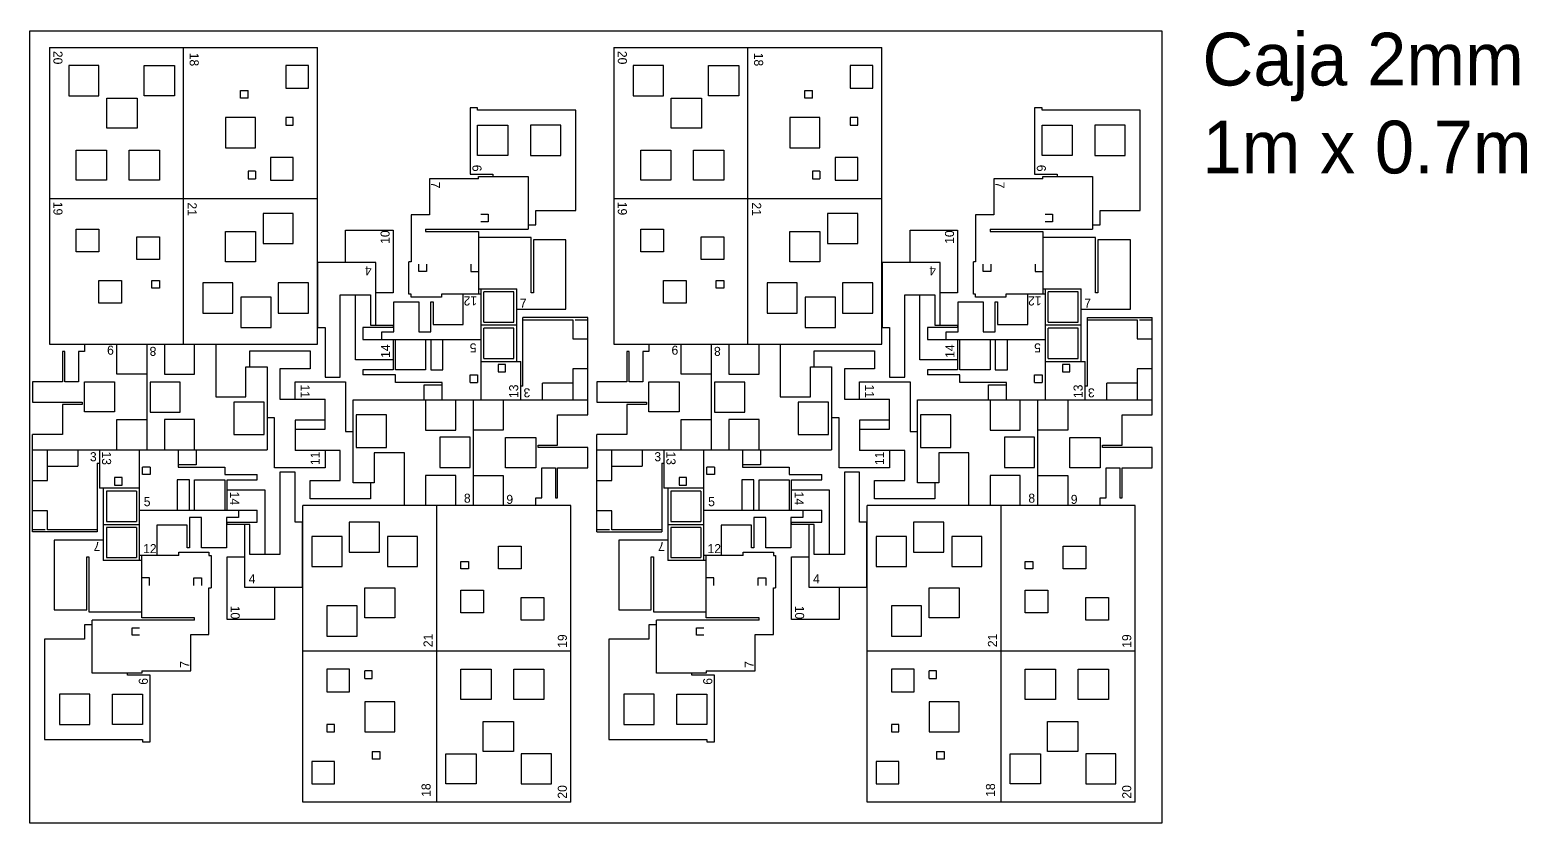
# Model space of a CAD drawing. Extents: x 68 to 168, y -112 to 57.
# Drawn here: x 68.4 to 167.6, y 4.8 to 57.3 of the extents above; entities that cross this region are included whole.
import ezdxf

# ---------------------------------------------------------------- set-up
doc = ezdxf.new("R2010")
doc.units = 0
doc.header["$MEASUREMENT"] = 0
doc.layers.get('0').update_dxf_attribs({"linetype": 'CONTINUOUS'})

msp = doc.modelspace()

# ---------------------------------------------------------------- linework, layer by layer
at = {"color": 1}
for p, q in [((69.667, 56.153), (69.667, 36.503)), ((69.667, 56.153), (87.415, 56.153)), ((78.541, 36.503), (78.541, 56.153)), ((87.415, 36.503), (87.415, 56.153)), ((107.06, 56.153), (107.06, 36.503)), ((107.06, 56.153), (124.808, 56.153)), ((115.934, 36.503), (115.934, 56.153)), ((124.808, 36.503), (124.808, 56.153)), ((72.941, 54.953), (70.941, 54.953)), ((70.941, 54.953), (70.941, 52.953)), ((72.941, 52.953), (72.941, 54.953)), ((75.941, 52.953), (75.941, 54.953)), ((75.941, 54.953), (77.941, 54.953)), ((77.941, 54.953), (77.941, 52.953)), ((86.815, 54.953), (85.315, 54.953)), ((85.315, 54.953), (85.315, 53.453)), ((86.815, 53.453), (86.815, 54.953)), ((110.334, 54.953), (108.334, 54.953)), ((108.334, 54.953), (108.334, 52.953)), ((110.334, 52.953), (110.334, 54.953)), ((113.334, 52.953), (113.334, 54.953)), ((113.334, 54.953), (115.334, 54.953)), ((115.334, 54.953), (115.334, 52.953)), ((124.208, 54.953), (122.708, 54.953)), ((122.708, 54.953), (122.708, 53.453)), ((124.208, 53.453), (124.208, 54.953)), ((70.941, 52.953), (72.941, 52.953)), ((73.466, 50.803), (73.466, 52.803)), ((73.466, 52.803), (75.466, 52.803)), ((75.466, 52.803), (75.466, 50.803)), ((77.941, 52.953), (75.941, 52.953)), ((82.315, 52.803), (82.315, 53.303)), ((82.315, 53.303), (82.815, 53.303)), ((82.815, 52.803), (82.315, 52.803)), ((82.815, 52.803), (82.815, 53.303)), ((85.315, 53.453), (86.815, 53.453)), ((108.334, 52.953), (110.334, 52.953)), ((110.859, 50.803), (110.859, 52.803)), ((110.859, 52.803), (112.859, 52.803)), ((112.859, 52.803), (112.859, 50.803)), ((115.334, 52.953), (113.334, 52.953)), ((119.708, 52.803), (119.708, 53.303)), ((119.708, 53.303), (120.208, 53.303)), ((120.208, 52.803), (119.708, 52.803)), ((120.208, 52.803), (120.208, 53.303)), ((122.708, 53.453), (124.208, 53.453)), ((75.466, 50.803), (73.466, 50.803)), ((81.315, 51.503), (81.315, 49.503)), ((83.315, 51.503), (81.315, 51.503)), ((83.315, 49.503), (83.315, 51.503)), ((85.315, 51.503), (85.315, 51.003)), ((85.815, 51.503), (85.315, 51.503)), ((85.315, 51.003), (85.815, 51.003)), ((85.815, 51.003), (85.815, 51.503)), ((112.859, 50.803), (110.859, 50.803)), ((118.708, 51.503), (118.708, 49.503)), ((120.708, 51.503), (118.708, 51.503)), ((120.708, 49.503), (120.708, 51.503)), ((122.708, 51.503), (122.708, 51.003)), ((123.208, 51.503), (122.708, 51.503)), ((122.708, 51.003), (123.208, 51.003)), ((123.208, 51.003), (123.208, 51.503)), ((71.441, 47.353), (71.441, 49.353)), ((71.441, 49.353), (73.441, 49.353)), ((73.441, 49.353), (73.441, 47.353)), ((74.941, 47.353), (74.941, 49.353)), ((74.941, 49.353), (76.941, 49.353)), ((76.941, 49.353), (76.941, 47.353)), ((81.315, 49.503), (83.315, 49.503)), ((85.815, 48.853), (84.315, 48.853)), ((84.315, 48.853), (84.315, 47.353)), ((85.815, 47.353), (85.815, 48.853)), ((108.834, 47.353), (108.834, 49.353)), ((108.834, 49.353), (110.834, 49.353)), ((110.834, 49.353), (110.834, 47.353)), ((112.334, 47.353), (112.334, 49.353)), ((112.334, 49.353), (114.334, 49.353)), ((114.334, 49.353), (114.334, 47.353)), ((118.708, 49.503), (120.708, 49.503)), ((123.208, 48.853), (121.708, 48.853)), ((121.708, 48.853), (121.708, 47.353)), ((123.208, 47.353), (123.208, 48.853)), ((83.315, 47.953), (82.815, 47.953)), ((82.815, 47.953), (82.815, 47.453)), ((83.315, 47.953), (83.315, 47.453)), ((120.708, 47.953), (120.208, 47.953)), ((120.208, 47.953), (120.208, 47.453)), ((120.708, 47.953), (120.708, 47.453)), ((73.441, 47.353), (71.441, 47.353)), ((76.941, 47.353), (74.941, 47.353)), ((82.815, 47.453), (83.315, 47.453)), ((84.315, 47.353), (85.815, 47.353)), ((98.08, 47.453), (94.83, 47.453)), ((94.83, 47.453), (94.83, 45.053)), ((98.08, 47.453), (98.08, 47.603)), ((98.08, 47.603), (101.38, 47.603)), ((101.38, 47.603), (101.38, 44.103)), ((110.834, 47.353), (108.834, 47.353)), ((114.334, 47.353), (112.334, 47.353)), ((120.208, 47.453), (120.708, 47.453)), ((121.708, 47.353), (123.208, 47.353)), ((135.473, 47.453), (132.223, 47.453)), ((132.223, 47.453), (132.223, 45.053)), ((135.473, 47.453), (135.473, 47.603)), ((135.473, 47.603), (138.773, 47.603)), ((138.773, 47.603), (138.773, 44.103)), ((69.667, 46.153), (87.415, 46.153)), ((107.06, 46.153), (124.808, 46.153)), ((83.815, 45.153), (83.815, 43.153)), ((85.815, 45.153), (83.815, 45.153)), ((85.815, 43.153), (85.815, 45.153)), ((93.63, 45.053), (93.63, 41.953)), ((94.83, 45.053), (93.63, 45.053)), ((121.208, 45.153), (121.208, 43.153)), ((123.208, 45.153), (121.208, 45.153)), ((123.208, 43.153), (123.208, 45.153)), ((131.023, 45.053), (131.023, 41.953)), ((132.223, 45.053), (131.023, 45.053)), ((71.441, 42.603), (71.441, 44.103)), ((71.441, 44.103), (72.941, 44.103)), ((72.941, 44.103), (72.941, 42.603)), ((81.315, 41.953), (81.315, 43.953)), ((81.315, 43.953), (83.315, 43.953)), ((83.315, 43.953), (83.315, 41.953)), ((94.58, 44.103), (94.58, 43.953)), ((94.58, 44.103), (101.38, 44.103)), ((94.58, 43.953), (98.08, 43.953)), ((98.08, 43.953), (98.08, 41.803)), ((108.834, 42.603), (108.834, 44.103)), ((108.834, 44.103), (110.334, 44.103)), ((110.334, 44.103), (110.334, 42.603)), ((118.708, 41.953), (118.708, 43.953)), ((118.708, 43.953), (120.708, 43.953)), ((120.708, 43.953), (120.708, 41.953)), ((131.973, 44.103), (131.973, 43.953)), ((131.973, 44.103), (138.773, 44.103)), ((131.973, 43.953), (135.473, 43.953)), ((135.473, 43.953), (135.473, 41.803)), ((75.441, 42.103), (75.441, 43.603)), ((75.441, 43.603), (76.941, 43.603)), ((76.941, 43.603), (76.941, 42.103)), ((83.815, 43.153), (85.815, 43.153)), ((98.08, 43.553), (98.08, 39.803)), ((112.834, 42.103), (112.834, 43.603)), ((112.834, 43.603), (114.334, 43.603)), ((114.334, 43.603), (114.334, 42.103)), ((121.208, 43.153), (123.208, 43.153)), ((135.473, 43.553), (135.473, 39.803)), ((72.941, 42.603), (71.441, 42.603)), ((76.941, 42.103), (75.441, 42.103)), ((83.315, 41.953), (81.315, 41.953)), ((93.63, 41.953), (93.48, 41.953)), ((93.48, 39.803), (93.48, 41.953)), ((98.08, 41.803), (98.08, 41.303)), ((110.334, 42.603), (108.834, 42.603)), ((114.334, 42.103), (112.834, 42.103)), ((120.708, 41.953), (118.708, 41.953)), ((131.023, 41.953), (130.873, 41.953)), ((130.873, 39.803), (130.873, 41.953)), ((135.473, 41.803), (135.473, 41.303)), ((72.941, 39.203), (72.941, 40.703)), ((72.941, 40.703), (74.441, 40.703)), ((74.441, 40.703), (74.441, 39.203)), ((76.441, 40.703), (76.941, 40.703)), ((76.441, 40.203), (76.441, 40.703)), ((76.941, 40.703), (76.941, 40.203)), ((110.334, 39.203), (110.334, 40.703)), ((110.334, 40.703), (111.834, 40.703)), ((111.834, 40.703), (111.834, 39.203)), ((113.834, 40.703), (114.334, 40.703)), ((113.834, 40.203), (113.834, 40.703)), ((114.334, 40.703), (114.334, 40.203)), ((76.941, 40.203), (76.441, 40.203)), ((79.815, 40.553), (79.815, 38.553)), ((81.815, 40.553), (79.815, 40.553)), ((81.815, 38.553), (81.815, 40.553)), ((84.815, 40.553), (84.815, 38.553)), ((86.815, 40.553), (84.815, 40.553)), ((86.815, 38.553), (86.815, 40.553)), ((93.63, 39.803), (93.48, 39.803)), ((93.63, 39.603), (93.63, 39.803)), ((95.63, 39.803), (95.63, 39.603)), ((98.23, 39.803), (95.63, 39.803)), ((98.23, 40.153), (98.23, 32.803)), ((100.43, 39.953), (98.43, 39.953)), ((98.43, 37.953), (98.43, 39.953)), ((100.43, 37.953), (100.43, 39.953)), ((100.63, 35.353), (100.63, 40.153)), ((114.334, 40.203), (113.834, 40.203)), ((117.208, 40.553), (117.208, 38.553)), ((119.208, 40.553), (117.208, 40.553)), ((119.208, 38.553), (119.208, 40.553)), ((122.208, 40.553), (122.208, 38.553)), ((124.208, 40.553), (122.208, 40.553)), ((124.208, 38.553), (124.208, 40.553)), ((131.023, 39.803), (130.873, 39.803)), ((131.023, 39.603), (131.023, 39.803)), ((133.023, 39.803), (133.023, 39.603)), ((135.623, 39.803), (133.023, 39.803)), ((135.623, 40.153), (135.623, 32.803)), ((137.823, 39.953), (135.823, 39.953)), ((135.823, 37.953), (135.823, 39.953)), ((137.823, 37.953), (137.823, 39.953)), ((138.023, 35.353), (138.023, 40.153)), ((74.441, 39.203), (72.941, 39.203)), ((82.34, 39.603), (82.34, 37.603)), ((84.34, 39.603), (82.34, 39.603)), ((84.34, 37.603), (84.34, 39.603)), ((95.63, 39.603), (93.63, 39.603)), ((111.834, 39.203), (110.334, 39.203)), ((119.733, 39.603), (119.733, 37.603)), ((121.733, 39.603), (119.733, 39.603)), ((121.733, 37.603), (121.733, 39.603)), ((133.023, 39.603), (131.023, 39.603)), ((79.815, 38.553), (81.815, 38.553)), ((84.815, 38.553), (86.815, 38.553)), ((100.63, 37.753), (98.23, 37.753)), ((98.43, 37.953), (100.43, 37.953)), ((101.03, 33.703), (101.03, 38.253)), ((105.33, 38.253), (101.03, 38.253)), ((117.208, 38.553), (119.208, 38.553)), ((122.208, 38.553), (124.208, 38.553)), ((138.023, 37.753), (135.623, 37.753)), ((135.823, 37.953), (137.823, 37.953)), ((138.423, 33.703), (138.423, 38.253)), ((138.423, 38.253), (142.723, 38.253)), ((82.34, 37.603), (84.34, 37.603)), ((92.43, 36.803), (92.43, 34.803)), ((92.58, 34.803), (92.58, 36.803)), ((94.58, 36.803), (94.58, 34.803)), ((94.93, 36.803), (94.93, 34.803)), ((95.73, 34.803), (95.73, 36.803)), ((100.43, 37.553), (98.43, 37.553)), ((98.43, 35.553), (98.43, 37.553)), ((100.43, 35.553), (100.43, 37.553)), ((119.733, 37.603), (121.733, 37.603)), ((129.823, 36.803), (129.823, 34.803)), ((129.973, 34.803), (129.973, 36.803)), ((131.973, 36.803), (131.973, 34.803)), ((132.323, 36.803), (132.323, 34.803)), ((133.123, 34.803), (133.123, 36.803)), ((137.823, 37.553), (135.823, 37.553)), ((135.823, 35.553), (135.823, 37.553)), ((137.823, 35.553), (137.823, 37.553)), ((69.667, 36.503), (87.415, 36.503)), ((107.06, 36.503), (124.808, 36.503)), ((92.43, 34.803), (90.43, 34.803)), ((90.43, 34.803), (90.43, 34.453)), ((94.58, 34.803), (92.58, 34.803)), ((94.93, 34.803), (95.73, 34.803)), ((98.23, 35.353), (100.88, 35.353)), ((98.43, 35.553), (100.43, 35.553)), ((99.88, 35.153), (99.38, 35.153)), ((99.38, 35.153), (99.38, 34.653)), ((99.88, 34.653), (99.88, 35.153)), ((100.88, 32.803), (100.88, 35.353)), ((129.823, 34.803), (127.823, 34.803)), ((127.823, 34.803), (127.823, 34.453)), ((131.973, 34.803), (129.973, 34.803)), ((132.323, 34.803), (133.123, 34.803)), ((135.623, 35.353), (138.273, 35.353)), ((135.823, 35.553), (137.823, 35.553)), ((137.273, 35.153), (136.773, 35.153)), ((136.773, 35.153), (136.773, 34.653)), ((137.273, 34.653), (137.273, 35.153)), ((138.273, 32.803), (138.273, 35.353)), ((92.58, 34.453), (90.43, 34.453)), ((92.58, 33.953), (92.58, 34.453)), ((95.68, 33.953), (92.58, 33.953)), ((94.48, 32.803), (94.48, 33.803)), ((94.48, 33.803), (95.68, 33.803)), ((97.53, 33.953), (97.53, 34.453)), ((97.53, 34.453), (98.03, 34.453)), ((97.53, 33.953), (98.03, 33.953)), ((98.03, 34.453), (98.03, 33.953)), ((99.38, 34.653), (99.88, 34.653)), ((129.973, 34.453), (127.823, 34.453)), ((129.973, 33.953), (129.973, 34.453)), ((133.073, 33.953), (129.973, 33.953)), ((131.873, 32.803), (131.873, 33.803)), ((131.873, 33.803), (133.073, 33.803)), ((134.923, 33.953), (134.923, 34.453)), ((134.923, 34.453), (135.423, 34.453)), ((134.923, 33.953), (135.423, 33.953)), ((135.423, 34.453), (135.423, 33.953)), ((136.773, 34.653), (137.273, 34.653)), ((101.03, 33.703), (100.88, 33.703)), ((138.423, 33.703), (138.273, 33.703)), ((68.53, 24.053), (68.53, 30.503)), ((105.923, 24.053), (105.923, 30.503)), ((72.98, 29.503), (72.98, 26.953)), ((75.63, 22.153), (75.63, 29.503)), ((79.38, 29.503), (79.38, 28.503)), ((110.373, 29.503), (110.373, 26.953)), ((113.023, 22.153), (113.023, 29.503)), ((116.773, 29.503), (116.773, 28.503)), ((72.83, 28.603), (72.83, 24.053)), ((72.83, 28.603), (72.98, 28.603)), ((75.83, 27.853), (75.83, 28.353)), ((76.33, 28.353), (75.83, 28.353)), ((76.33, 27.853), (75.83, 27.853)), ((76.33, 28.353), (76.33, 27.853)), ((79.38, 28.503), (78.18, 28.503)), ((78.18, 28.353), (81.28, 28.353)), ((81.28, 28.353), (81.28, 27.853)), ((81.28, 27.853), (83.43, 27.853)), ((83.43, 27.503), (83.43, 27.853)), ((110.223, 28.603), (110.223, 24.053)), ((110.223, 28.603), (110.373, 28.603)), ((113.223, 27.853), (113.223, 28.353)), ((113.723, 28.353), (113.223, 28.353)), ((113.723, 27.853), (113.223, 27.853)), ((113.723, 28.353), (113.723, 27.853)), ((116.773, 28.503), (115.573, 28.503)), ((115.573, 28.353), (118.673, 28.353)), ((118.673, 28.353), (118.673, 27.853)), ((118.673, 27.853), (120.823, 27.853)), ((120.823, 27.503), (120.823, 27.853)), ((75.63, 26.953), (72.98, 26.953)), ((73.23, 26.953), (73.23, 22.153)), ((73.98, 27.653), (73.98, 27.153)), ((74.48, 27.653), (73.98, 27.653)), ((73.98, 27.153), (74.48, 27.153)), ((74.48, 27.153), (74.48, 27.653)), ((78.93, 27.503), (78.13, 27.503)), ((78.13, 27.503), (78.13, 25.503)), ((78.93, 25.503), (78.93, 27.503)), ((79.28, 25.503), (79.28, 27.503)), ((79.28, 27.503), (81.28, 27.503)), ((81.28, 27.503), (81.28, 25.503)), ((81.43, 27.503), (83.43, 27.503)), ((81.43, 25.503), (81.43, 27.503)), ((113.023, 26.953), (110.373, 26.953)), ((110.623, 26.953), (110.623, 22.153)), ((111.373, 27.653), (111.373, 27.153)), ((111.873, 27.653), (111.373, 27.653)), ((111.373, 27.153), (111.873, 27.153)), ((111.873, 27.153), (111.873, 27.653)), ((116.323, 27.503), (115.523, 27.503)), ((115.523, 27.503), (115.523, 25.503)), ((116.323, 25.503), (116.323, 27.503)), ((116.673, 25.503), (116.673, 27.503)), ((116.673, 27.503), (118.673, 27.503)), ((118.673, 27.503), (118.673, 25.503)), ((118.823, 27.503), (120.823, 27.503)), ((118.823, 25.503), (118.823, 27.503)), ((75.43, 26.753), (73.43, 26.753)), ((73.43, 26.753), (73.43, 24.753)), ((75.43, 26.753), (75.43, 24.753)), ((86.446, 6.153), (86.446, 25.803)), ((104.194, 25.803), (86.446, 25.803)), ((95.32, 6.153), (95.32, 25.803)), ((104.194, 6.153), (104.194, 25.803)), ((112.823, 26.753), (110.823, 26.753)), ((110.823, 26.753), (110.823, 24.753)), ((112.823, 26.753), (112.823, 24.753)), ((123.838, 6.153), (123.838, 25.803)), ((141.587, 25.803), (123.838, 25.803)), ((132.713, 6.153), (132.713, 25.803)), ((141.587, 6.153), (141.587, 25.803)), ((72.83, 24.053), (68.53, 24.053)), ((73.23, 24.553), (75.63, 24.553)), ((73.43, 24.753), (75.43, 24.753)), ((75.43, 24.353), (73.43, 24.353)), ((73.43, 24.353), (73.43, 22.353)), ((75.43, 24.353), (75.43, 22.353)), ((91.521, 24.703), (89.521, 24.703)), ((89.521, 24.703), (89.521, 22.703)), ((91.521, 22.703), (91.521, 24.703)), ((105.923, 24.053), (110.223, 24.053)), ((110.623, 24.553), (113.023, 24.553)), ((110.823, 24.753), (112.823, 24.753)), ((112.823, 24.353), (110.823, 24.353)), ((110.823, 24.353), (110.823, 22.353)), ((112.823, 24.353), (112.823, 22.353)), ((128.913, 24.703), (126.913, 24.703)), ((126.913, 24.703), (126.913, 22.703)), ((128.913, 22.703), (128.913, 24.703)), ((89.046, 23.753), (87.046, 23.753)), ((87.046, 23.753), (87.046, 21.753)), ((89.046, 21.753), (89.046, 23.753)), ((94.046, 23.753), (92.046, 23.753)), ((92.046, 23.753), (92.046, 21.753)), ((94.046, 21.753), (94.046, 23.753)), ((99.42, 23.103), (100.92, 23.103)), ((99.42, 21.603), (99.42, 23.103)), ((100.92, 23.103), (100.92, 21.603)), ((126.438, 23.753), (124.438, 23.753)), ((124.438, 23.753), (124.438, 21.753)), ((126.438, 21.753), (126.438, 23.753)), ((131.438, 23.753), (129.438, 23.753)), ((129.438, 23.753), (129.438, 21.753)), ((131.438, 21.753), (131.438, 23.753)), ((136.813, 23.103), (138.313, 23.103)), ((136.813, 21.603), (136.813, 23.103)), ((138.313, 23.103), (138.313, 21.603)), ((73.43, 22.353), (75.43, 22.353)), ((78.23, 22.503), (75.63, 22.503)), ((78.23, 22.703), (80.23, 22.703)), ((78.23, 22.503), (78.23, 22.703)), ((80.23, 22.703), (80.23, 22.503)), ((80.23, 22.503), (80.38, 22.503)), ((80.38, 22.503), (80.38, 20.353)), ((89.521, 22.703), (91.521, 22.703)), ((96.92, 21.603), (96.92, 22.103)), ((96.92, 22.103), (97.42, 22.103)), ((97.42, 22.103), (97.42, 21.603)), ((110.823, 22.353), (112.823, 22.353)), ((115.623, 22.503), (113.023, 22.503)), ((115.623, 22.703), (117.623, 22.703)), ((115.623, 22.503), (115.623, 22.703)), ((117.623, 22.703), (117.623, 22.503)), ((117.623, 22.503), (117.773, 22.503)), ((117.773, 22.503), (117.773, 20.353)), ((126.913, 22.703), (128.913, 22.703)), ((134.313, 21.603), (134.313, 22.103)), ((134.313, 22.103), (134.813, 22.103)), ((134.813, 22.103), (134.813, 21.603)), ((75.78, 20.503), (75.78, 21.003)), ((87.046, 21.753), (89.046, 21.753)), ((92.046, 21.753), (94.046, 21.753)), ((97.42, 21.603), (96.92, 21.603)), ((100.92, 21.603), (99.42, 21.603)), ((113.173, 20.503), (113.173, 21.003)), ((124.438, 21.753), (126.438, 21.753)), ((129.438, 21.753), (131.438, 21.753)), ((134.813, 21.603), (134.313, 21.603)), ((138.313, 21.603), (136.813, 21.603)), ((75.78, 18.353), (75.78, 20.503)), ((80.23, 20.353), (80.38, 20.353)), ((80.23, 17.253), (80.23, 20.353)), ((90.546, 20.353), (92.546, 20.353)), ((90.546, 18.353), (90.546, 20.353)), ((92.546, 20.353), (92.546, 18.353)), ((96.92, 18.703), (96.92, 20.203)), ((96.92, 20.203), (98.42, 20.203)), ((98.42, 20.203), (98.42, 18.703)), ((113.173, 18.353), (113.173, 20.503)), ((117.623, 20.353), (117.773, 20.353)), ((117.623, 17.253), (117.623, 20.353)), ((127.938, 20.353), (129.938, 20.353)), ((127.938, 18.353), (127.938, 20.353)), ((129.938, 20.353), (129.938, 18.353)), ((134.313, 18.703), (134.313, 20.203)), ((134.313, 20.203), (135.813, 20.203)), ((135.813, 20.203), (135.813, 18.703)), ((90.046, 19.153), (88.046, 19.153)), ((88.046, 19.153), (88.046, 17.153)), ((90.046, 17.153), (90.046, 19.153)), ((100.92, 18.203), (100.92, 19.703)), ((100.92, 19.703), (102.42, 19.703)), ((102.42, 19.703), (102.42, 18.203)), ((127.438, 19.153), (125.438, 19.153)), ((125.438, 19.153), (125.438, 17.153)), ((127.438, 17.153), (127.438, 19.153)), ((138.313, 18.203), (138.313, 19.703)), ((138.313, 19.703), (139.813, 19.703)), ((139.813, 19.703), (139.813, 18.203)), ((72.48, 14.703), (72.48, 18.203)), ((79.28, 18.203), (72.48, 18.203)), ((79.28, 18.353), (75.78, 18.353)), ((79.28, 18.203), (79.28, 18.353)), ((92.546, 18.353), (90.546, 18.353)), ((98.42, 18.703), (96.92, 18.703)), ((102.42, 18.203), (100.92, 18.203)), ((109.873, 14.703), (109.873, 18.203)), ((116.673, 18.203), (109.873, 18.203)), ((116.673, 18.353), (113.173, 18.353)), ((116.673, 18.203), (116.673, 18.353)), ((129.938, 18.353), (127.938, 18.353)), ((135.813, 18.703), (134.313, 18.703)), ((139.813, 18.203), (138.313, 18.203)), ((79.03, 14.853), (79.03, 17.253)), ((79.03, 17.253), (80.23, 17.253)), ((88.046, 17.153), (90.046, 17.153)), ((116.423, 14.853), (116.423, 17.253)), ((116.423, 17.253), (117.623, 17.253)), ((125.438, 17.153), (127.438, 17.153)), ((104.194, 16.153), (86.446, 16.153)), ((141.587, 16.153), (123.838, 16.153)), ((88.046, 14.953), (88.046, 13.453)), ((89.546, 14.953), (88.046, 14.953)), ((89.546, 13.453), (89.546, 14.953)), ((96.92, 14.953), (98.92, 14.953)), ((96.92, 12.953), (96.92, 14.953)), ((98.92, 14.953), (98.92, 12.953)), ((100.42, 12.953), (100.42, 14.953)), ((100.42, 14.953), (102.42, 14.953)), ((102.42, 14.953), (102.42, 12.953)), ((125.438, 14.953), (125.438, 13.453)), ((126.938, 14.953), (125.438, 14.953)), ((126.938, 13.453), (126.938, 14.953)), ((134.313, 14.953), (136.313, 14.953)), ((134.313, 12.953), (134.313, 14.953)), ((136.313, 14.953), (136.313, 12.953)), ((137.813, 12.953), (137.813, 14.953)), ((137.813, 14.953), (139.813, 14.953)), ((139.813, 14.953), (139.813, 12.953)), ((75.78, 14.703), (72.48, 14.703)), ((75.78, 14.853), (75.78, 14.703)), ((75.78, 14.853), (79.03, 14.853)), ((90.546, 14.353), (90.546, 14.853)), ((91.046, 14.853), (90.546, 14.853)), ((90.546, 14.353), (91.046, 14.353)), ((91.046, 14.353), (91.046, 14.853)), ((113.173, 14.703), (109.873, 14.703)), ((113.173, 14.853), (113.173, 14.703)), ((113.173, 14.853), (116.423, 14.853)), ((127.938, 14.353), (127.938, 14.853)), ((128.438, 14.853), (127.938, 14.853)), ((127.938, 14.353), (128.438, 14.353)), ((128.438, 14.353), (128.438, 14.853)), ((88.046, 13.453), (89.546, 13.453)), ((98.92, 12.953), (96.92, 12.953)), ((102.42, 12.953), (100.42, 12.953)), ((125.438, 13.453), (126.938, 13.453)), ((136.313, 12.953), (134.313, 12.953)), ((139.813, 12.953), (137.813, 12.953)), ((90.546, 12.803), (90.546, 10.803)), ((92.546, 12.803), (90.546, 12.803)), ((92.546, 10.803), (92.546, 12.803)), ((127.938, 12.803), (127.938, 10.803)), ((129.938, 12.803), (127.938, 12.803)), ((129.938, 10.803), (129.938, 12.803)), ((88.546, 11.303), (88.046, 11.303)), ((88.046, 11.303), (88.046, 10.803)), ((88.546, 10.803), (88.546, 11.303)), ((98.395, 9.503), (98.395, 11.503)), ((98.395, 11.503), (100.395, 11.503)), ((100.395, 11.503), (100.395, 9.503)), ((125.938, 11.303), (125.438, 11.303)), ((125.438, 11.303), (125.438, 10.803)), ((125.938, 10.803), (125.938, 11.303)), ((135.788, 9.503), (135.788, 11.503)), ((135.788, 11.503), (137.788, 11.503)), ((137.788, 11.503), (137.788, 9.503)), ((88.046, 10.803), (88.546, 10.803)), ((90.546, 10.803), (92.546, 10.803)), ((125.438, 10.803), (125.938, 10.803)), ((127.938, 10.803), (129.938, 10.803)), ((91.046, 9.503), (91.546, 9.503)), ((91.046, 9.503), (91.046, 9.003)), ((91.546, 9.003), (91.046, 9.003)), ((91.546, 9.503), (91.546, 9.003)), ((95.92, 7.353), (95.92, 9.353)), ((95.92, 9.353), (97.92, 9.353)), ((97.92, 9.353), (97.92, 7.353)), ((100.395, 9.503), (98.395, 9.503)), ((100.92, 9.353), (100.92, 7.353)), ((102.92, 9.353), (100.92, 9.353)), ((102.92, 7.353), (102.92, 9.353)), ((128.438, 9.503), (128.938, 9.503)), ((128.438, 9.503), (128.438, 9.003)), ((128.938, 9.003), (128.438, 9.003)), ((128.938, 9.503), (128.938, 9.003)), ((133.313, 7.353), (133.313, 9.353)), ((133.313, 9.353), (135.313, 9.353)), ((135.313, 9.353), (135.313, 7.353)), ((137.788, 9.503), (135.788, 9.503)), ((138.313, 9.353), (138.313, 7.353)), ((140.313, 9.353), (138.313, 9.353)), ((140.313, 7.353), (140.313, 9.353)), ((87.046, 8.853), (87.046, 7.353)), ((88.546, 8.853), (87.046, 8.853)), ((88.546, 7.353), (88.546, 8.853)), ((124.438, 8.853), (124.438, 7.353)), ((125.938, 8.853), (124.438, 8.853)), ((125.938, 7.353), (125.938, 8.853)), ((87.046, 7.353), (88.546, 7.353)), ((97.92, 7.353), (95.92, 7.353)), ((100.92, 7.353), (102.92, 7.353)), ((124.438, 7.353), (125.938, 7.353)), ((135.313, 7.353), (133.313, 7.353)), ((138.313, 7.353), (140.313, 7.353)), ((104.194, 6.153), (86.446, 6.153)), ((141.587, 6.153), (123.838, 6.153))]:
    msp.add_line(p, q, dxfattribs=at)
at = {"color": 5}
for p, q in [((98.23, 45.103), (98.73, 45.103)), ((98.73, 45.103), (98.73, 44.603)), ((135.623, 45.103), (136.123, 45.103)), ((136.123, 45.103), (136.123, 44.603)), ((98.73, 44.603), (98.23, 44.603)), ((136.123, 44.603), (135.623, 44.603)), ((94.13, 41.303), (94.13, 41.803)), ((94.63, 41.803), (94.63, 41.303)), ((97.58, 41.803), (97.58, 41.303)), ((131.523, 41.303), (131.523, 41.803)), ((132.023, 41.803), (132.023, 41.303)), ((134.973, 41.803), (134.973, 41.303)), ((94.63, 41.303), (94.13, 41.303)), ((97.58, 41.303), (98.08, 41.303)), ((132.023, 41.303), (131.523, 41.303)), ((134.973, 41.303), (135.473, 41.303)), ((101.03, 38.103), (104.33, 38.103)), ((104.33, 38.103), (104.33, 36.853)), ((104.48, 38.103), (105.33, 38.103)), ((138.423, 38.103), (141.723, 38.103)), ((141.723, 38.103), (141.723, 36.853)), ((141.873, 38.103), (142.723, 38.103)), ((104.33, 36.853), (105.33, 36.853)), ((141.723, 36.853), (142.723, 36.853)), ((104.33, 34.853), (104.33, 32.803)), ((105.33, 34.853), (104.33, 34.853)), ((141.723, 34.853), (141.723, 32.803)), ((142.723, 34.853), (141.723, 34.853)), ((95.68, 32.803), (95.68, 33.953)), ((102.33, 32.803), (102.33, 33.903)), ((104.33, 33.903), (102.33, 33.903)), ((133.073, 32.803), (133.073, 33.953)), ((139.723, 32.803), (139.723, 33.903)), ((141.723, 33.903), (139.723, 33.903)), ((69.53, 27.453), (69.53, 29.503)), ((71.53, 29.503), (71.53, 28.403)), ((78.18, 29.503), (78.18, 28.353)), ((106.923, 27.453), (106.923, 29.503)), ((108.923, 29.503), (108.923, 28.403)), ((115.573, 29.503), (115.573, 28.353)), ((69.53, 28.403), (71.53, 28.403)), ((106.923, 28.403), (108.923, 28.403)), ((68.53, 27.453), (69.53, 27.453)), ((105.923, 27.453), (106.923, 27.453)), ((69.53, 25.453), (68.53, 25.453)), ((69.53, 24.203), (69.53, 25.453)), ((106.923, 25.453), (105.923, 25.453)), ((106.923, 24.203), (106.923, 25.453)), ((69.38, 24.203), (68.53, 24.203)), ((72.83, 24.203), (69.53, 24.203)), ((106.773, 24.203), (105.923, 24.203)), ((110.223, 24.203), (106.923, 24.203)), ((76.28, 21.003), (75.78, 21.003)), ((76.28, 20.503), (76.28, 21.003)), ((79.23, 21.003), (79.73, 21.003)), ((79.23, 20.503), (79.23, 21.003)), ((79.73, 21.003), (79.73, 20.503)), ((113.673, 21.003), (113.173, 21.003)), ((113.673, 20.503), (113.673, 21.003)), ((116.623, 21.003), (117.123, 21.003)), ((116.623, 20.503), (116.623, 21.003)), ((117.123, 21.003), (117.123, 20.503)), ((75.13, 17.203), (75.13, 17.703)), ((75.13, 17.703), (75.63, 17.703)), ((75.63, 17.203), (75.13, 17.203)), ((112.523, 17.203), (112.523, 17.703)), ((112.523, 17.703), (113.023, 17.703)), ((113.023, 17.203), (112.523, 17.203))]:
    msp.add_line(p, q, dxfattribs=at)
msp.add_lwpolyline([(68.368, 4.764), (68.368, 57.264), (143.368, 57.264), (143.368, 4.764), (68.368, 4.764)])
at = {"color": 1}
for points in [[(101.38, 44.403), (101.88, 44.403), (101.88, 45.353), (104.53, 45.353), (104.53, 52.003), (98.03, 52.003), (98.03, 52.153), (97.53, 52.153), (97.53, 47.753), (99.03, 47.753), (99.03, 47.603)], [(138.773, 44.403), (139.273, 44.403), (139.273, 45.353), (141.923, 45.353), (141.923, 52.003), (135.423, 52.003), (135.423, 52.153), (134.923, 52.153), (134.923, 47.753), (136.423, 47.753), (136.423, 47.603)], [(89.28, 41.903), (89.28, 44.053), (92.43, 44.053)], [(92.43, 44.053), (92.43, 39.903), (91.28, 39.903)], [(126.673, 41.903), (126.673, 44.053), (129.823, 44.053)], [(129.823, 44.053), (129.823, 39.903), (128.673, 39.903)], [(103.88, 43.403), (101.73, 43.403), (101.73, 39.903), (101.58, 39.903), (101.58, 43.553), (98.08, 43.553)], [(100.63, 38.803), (103.88, 38.803), (103.88, 43.403)], [(141.273, 43.403), (139.123, 43.403), (139.123, 39.903), (138.973, 39.903), (138.973, 43.553), (135.473, 43.553)], [(138.023, 38.803), (141.273, 38.803), (141.273, 43.403)], [(91.28, 37.753), (91.28, 41.903), (87.43, 41.903), (87.43, 37.603), (87.93, 37.603), (87.93, 34.303), (88.93, 34.303), (88.93, 39.753), (90.93, 39.753), (90.93, 37.753)], [(128.673, 37.753), (128.673, 41.903), (124.823, 41.903), (124.823, 37.603), (125.323, 37.603), (125.323, 34.303), (126.323, 34.303), (126.323, 39.753), (128.323, 39.753)], [(92.43, 35.453), (89.93, 35.453), (89.93, 39.753)], [(91.68, 36.803), (91.68, 37.303), (92.48, 37.303), (92.48, 39.303), (94.13, 39.303), (94.13, 37.303), (94.93, 37.303), (94.93, 39.303), (95.08, 39.303), (95.08, 37.803), (97.08, 37.803), (97.08, 39.803)], [(98.08, 40.153), (100.63, 40.153)], [(129.823, 35.453), (127.323, 35.453), (127.323, 39.753)], [(128.323, 39.753), (128.323, 37.753), (129.823, 37.753), (129.823, 37.603), (127.823, 37.603), (127.823, 36.803), (135.623, 36.803)], [(129.073, 36.803), (129.073, 37.303), (129.873, 37.303), (129.873, 39.303), (131.523, 39.303), (131.523, 37.303), (132.323, 37.303), (132.323, 39.303), (132.473, 39.303), (132.473, 37.803), (134.473, 37.803), (134.473, 39.803)], [(135.473, 40.153), (138.023, 40.153)], [(90.93, 37.753), (92.43, 37.753), (92.43, 37.603), (90.43, 37.603), (90.43, 36.803), (98.23, 36.803)], [(101.88, 25.803), (101.88, 26.303), (102.28, 26.303), (102.28, 28.303), (103.18, 28.303), (103.18, 26.303), (103.33, 26.303), (103.33, 28.303), (105.33, 28.303), (105.33, 29.653), (102.03, 29.653), (102.03, 29.803), (103.33, 29.803), (103.33, 31.803), (105.33, 31.803), (105.33, 38.253)], [(139.273, 25.803), (139.273, 26.303), (139.673, 26.303), (139.673, 28.303), (140.573, 28.303), (140.573, 26.303), (140.723, 26.303), (140.723, 28.303), (142.723, 28.303), (142.723, 29.653), (139.423, 29.653), (139.423, 29.803), (140.723, 29.803), (140.723, 31.803), (142.723, 31.803), (142.723, 38.253)], [(71.98, 36.503), (71.98, 36.003), (71.58, 36.003), (71.58, 34.003), (70.68, 34.003), (70.68, 36.003), (70.53, 36.003), (70.53, 34.003), (68.53, 34.003), (68.53, 32.653), (71.83, 32.653), (71.83, 32.503), (70.53, 32.503), (70.53, 30.503), (68.53, 30.503)], [(76.13, 34.503), (74.13, 34.503), (74.13, 36.503)], [(76.13, 29.503), (76.13, 36.503)], [(77.28, 36.503), (77.28, 34.503), (79.28, 34.503), (79.28, 36.503)], [(80.68, 36.503), (80.68, 33.003), (82.68, 33.003), (82.68, 35.003), (84.08, 35.003), (84.08, 29.503)], [(82.93, 35.003), (82.93, 36.053), (86.93, 36.053), (86.93, 34.853), (84.93, 34.853), (84.93, 32.853), (87.93, 32.853)], [(109.373, 36.503), (109.373, 36.003), (108.973, 36.003), (108.973, 34.003), (108.073, 34.003), (108.073, 36.003), (107.923, 36.003), (107.923, 34.003), (105.923, 34.003), (105.923, 32.653), (109.223, 32.653), (109.223, 32.503), (107.923, 32.503), (107.923, 30.503), (105.923, 30.503)], [(113.523, 34.503), (111.523, 34.503), (111.523, 36.503)], [(113.523, 29.503), (113.523, 36.503)], [(114.673, 36.503), (114.673, 34.503), (116.673, 34.503), (116.673, 36.503)], [(118.073, 36.503), (118.073, 33.003), (120.073, 33.003), (120.073, 35.003), (121.473, 35.003), (121.473, 29.503)], [(120.323, 35.003), (120.323, 36.053), (124.323, 36.053), (124.323, 34.853), (122.323, 34.853), (122.323, 32.853), (125.323, 32.853)], [(85.93, 32.853), (85.93, 34.003), (89.28, 34.003), (89.28, 30.703), (89.78, 30.703)], [(123.323, 32.853), (123.323, 34.003), (126.673, 34.003), (126.673, 30.703), (127.173, 30.703)], [(85.93, 30.853), (87.93, 30.853), (87.93, 32.853)], [(93.18, 25.803), (93.18, 29.303), (91.18, 29.303), (91.18, 27.303), (89.78, 27.303), (89.78, 32.803), (105.33, 32.803)], [(94.58, 32.803), (94.58, 30.803), (96.58, 30.803), (96.58, 32.803)], [(97.73, 32.803), (97.73, 25.803)], [(99.73, 32.803), (99.73, 30.803), (97.73, 30.803)], [(123.323, 30.853), (125.323, 30.853), (125.323, 32.853)], [(130.573, 25.803), (130.573, 29.303), (128.573, 29.303), (128.573, 27.303), (127.173, 27.303), (127.173, 32.803), (142.723, 32.803)], [(131.973, 32.803), (131.973, 30.803), (133.973, 30.803), (133.973, 32.803)], [(135.123, 32.803), (135.123, 25.803)], [(137.123, 32.803), (137.123, 30.803), (135.123, 30.803)], [(74.13, 29.503), (74.13, 31.503), (76.13, 31.503)], [(79.28, 29.503), (79.28, 31.503), (77.28, 31.503), (77.28, 29.503)], [(87.93, 29.453), (87.93, 28.303), (84.58, 28.303), (84.58, 31.603), (84.08, 31.603)], [(87.93, 31.453), (85.93, 31.453), (85.93, 29.453)], [(111.523, 29.503), (111.523, 31.503), (113.523, 31.503)], [(116.673, 29.503), (116.673, 31.503), (114.673, 31.503), (114.673, 29.503)], [(125.323, 29.453), (125.323, 28.303), (121.973, 28.303), (121.973, 31.603), (121.473, 31.603)], [(125.323, 31.453), (123.323, 31.453), (123.323, 29.453)], [(68.53, 29.503), (84.08, 29.503)], [(90.93, 27.303), (90.93, 26.253), (86.93, 26.253), (86.93, 27.453), (88.93, 27.453), (88.93, 29.453), (85.93, 29.453)], [(105.923, 29.503), (121.473, 29.503)], [(128.323, 27.303), (128.323, 26.253), (124.323, 26.253), (124.323, 27.453), (126.323, 27.453), (126.323, 29.453), (123.323, 29.453)], [(82.58, 24.553), (82.58, 20.403), (86.43, 20.403), (86.43, 24.703), (85.93, 24.703), (85.93, 28.003), (84.93, 28.003), (84.93, 22.553), (82.93, 22.553), (82.93, 24.553)], [(96.58, 25.803), (96.58, 27.803), (94.58, 27.803), (94.58, 25.803)], [(97.73, 27.803), (99.73, 27.803), (99.73, 25.803)], [(119.973, 24.553), (119.973, 20.403), (123.823, 20.403), (123.823, 24.703), (123.323, 24.703), (123.323, 28.003), (122.323, 28.003), (122.323, 22.553), (120.323, 22.553)], [(133.973, 25.803), (133.973, 27.803), (131.973, 27.803), (131.973, 25.803)], [(135.123, 27.803), (137.123, 27.803), (137.123, 25.803)], [(81.43, 26.853), (83.93, 26.853), (83.93, 22.553)], [(118.823, 26.853), (121.323, 26.853), (121.323, 22.553)], [(75.63, 25.503), (83.43, 25.503)], [(82.18, 25.503), (82.18, 25.003), (81.38, 25.003), (81.38, 23.003), (79.73, 23.003), (79.73, 25.003), (78.93, 25.003), (78.93, 23.003), (78.78, 23.003), (78.78, 24.503), (76.78, 24.503), (76.78, 22.503)], [(82.93, 24.553), (81.43, 24.553), (81.43, 24.703), (83.43, 24.703), (83.43, 25.503)], [(113.023, 25.503), (120.823, 25.503)], [(119.573, 25.503), (119.573, 25.003), (118.773, 25.003), (118.773, 23.003), (117.123, 23.003), (117.123, 25.003), (116.323, 25.003), (116.323, 23.003), (116.173, 23.003), (116.173, 24.503), (114.173, 24.503), (114.173, 22.503)], [(120.323, 22.553), (120.323, 24.553), (118.823, 24.553), (118.823, 24.703), (120.823, 24.703), (120.823, 25.503)], [(73.23, 23.503), (69.98, 23.503), (69.98, 18.903)], [(110.623, 23.503), (107.373, 23.503), (107.373, 18.903)], [(69.98, 18.903), (72.13, 18.903), (72.13, 22.403), (72.28, 22.403), (72.28, 18.753), (75.78, 18.753), (75.78, 22.503)], [(75.78, 22.153), (73.23, 22.153)], [(84.58, 18.253), (81.43, 18.253), (81.43, 22.403), (82.58, 22.403)], [(107.373, 18.903), (109.523, 18.903), (109.523, 22.403), (109.673, 22.403), (109.673, 18.753), (113.173, 18.753), (113.173, 22.503)], [(113.173, 22.153), (110.623, 22.153)], [(121.973, 18.253), (118.823, 18.253), (118.823, 22.403), (119.973, 22.403)], [(84.58, 20.403), (84.58, 18.253)], [(121.973, 20.403), (121.973, 18.253)], [(72.48, 17.903), (71.98, 17.903), (71.98, 16.953), (69.33, 16.953), (69.33, 10.303), (75.83, 10.303), (75.83, 10.153), (76.33, 10.153), (76.33, 14.553), (74.83, 14.553), (74.83, 14.703)], [(109.873, 17.903), (109.373, 17.903), (109.373, 16.953), (106.723, 16.953), (106.723, 10.303), (113.223, 10.303), (113.223, 10.153), (113.723, 10.153), (113.723, 14.553), (112.223, 14.553), (112.223, 14.703)]]:
    msp.add_lwpolyline(points, dxfattribs=at)
for points in [[(100.03, 51.003), (100.03, 49.003), (98.03, 49.003), (98.03, 51.003)], [(101.53, 49.003), (103.53, 49.003), (103.53, 51.003), (101.53, 51.003)], [(137.423, 51.003), (137.423, 49.003), (135.423, 49.003), (135.423, 51.003)], [(138.923, 49.003), (140.923, 49.003), (140.923, 51.003), (138.923, 51.003)], [(71.98, 32.003), (71.98, 34.003), (73.98, 34.003), (73.98, 32.003)], [(78.33, 31.978), (78.33, 33.978), (76.33, 33.978), (76.33, 31.978)], [(109.373, 32.003), (109.373, 34.003), (111.373, 34.003), (111.373, 32.003)], [(115.723, 31.978), (115.723, 33.978), (113.723, 33.978), (113.723, 31.978)], [(81.88, 30.503), (83.88, 30.503), (83.88, 32.653), (81.88, 32.653)], [(91.98, 31.803), (89.98, 31.803), (89.98, 29.653), (91.98, 29.653)], [(119.273, 30.503), (121.273, 30.503), (121.273, 32.653), (119.273, 32.653)], [(129.373, 31.803), (127.373, 31.803), (127.373, 29.653), (129.373, 29.653)], [(95.53, 30.328), (95.53, 28.328), (97.53, 28.328), (97.53, 30.328)], [(101.88, 30.303), (101.88, 28.303), (99.88, 28.303), (99.88, 30.303)], [(132.923, 30.328), (132.923, 28.328), (134.923, 28.328), (134.923, 30.328)], [(139.273, 30.303), (139.273, 28.303), (137.273, 28.303), (137.273, 30.303)], [(72.33, 13.303), (70.33, 13.303), (70.33, 11.303), (72.33, 11.303)], [(73.83, 11.303), (73.83, 13.303), (75.83, 13.303), (75.83, 11.303)], [(109.723, 13.303), (107.723, 13.303), (107.723, 11.303), (109.723, 11.303)], [(111.223, 11.303), (111.223, 13.303), (113.223, 13.303), (113.223, 11.303)]]:
    msp.add_lwpolyline(points, close=True, dxfattribs=at)

# ---------------------------------------------------------------- texts
at = {"color": 5}
for s, rotation, p in [('20', 270, (69.922, 55.925)), ('18', 270, (78.95, 55.804)), ('20', 270, (107.315, 55.925)), ('18', 270, (116.343, 55.804)), ('6', 270, (97.682, 48.377)), ('6', 270, (135.075, 48.377)), ('7', 270, (94.94, 47.258)), ('7', 270, (132.333, 47.258)), ('19', 270, (69.923, 45.93)), ('21', 270, (78.818, 45.885)), ('19', 270, (107.315, 45.93)), ('21', 270, (116.211, 45.885)), ('10', 90, (92.195, 43.143)), ('10', 90, (129.588, 43.143)), ('4', 180, (91.003, 41.661)), ('4', 180, (128.395, 41.661)), ('12', 180, (97.994, 39.659)), ('12', 180, (135.386, 39.659)), ('9', 180, (73.928, 36.396)), ('8', 180, (76.741, 36.316)), ('14', 90, (92.227, 35.584)), ('5', 180, (97.953, 36.547)), ('9', 180, (111.321, 36.396)), ('8', 180, (114.134, 36.316)), ('14', 90, (129.62, 35.584)), ('5', 180, (135.345, 36.547)), ('11', 270, (86.299, 33.821)), ('13', 90, (100.716, 32.926)), ('11', 270, (123.692, 33.821)), ('13', 90, (138.109, 32.926)), ('3', 180, (101.518, 33.57)), ('3', 180, (138.91, 33.57)), ('13', 270, (73.145, 29.38)), ('11', 90, (87.562, 28.485)), ('13', 270, (110.538, 29.38)), ('11', 90, (124.954, 28.485)), ('14', 270, (81.633, 26.722)), ('14', 270, (119.026, 26.722)), ('7', 180, (73.036, 23.393)), ('7', 180, (110.429, 23.393)), ('10', 270, (81.666, 19.163)), ('10', 270, (119.058, 19.163)), ('21', 90, (95.043, 16.421)), ('19', 90, (103.938, 16.377)), ('21', 90, (132.435, 16.421)), ('19', 90, (141.331, 16.377)), ('7', 90, (78.92, 15.048)), ('7', 90, (116.313, 15.048)), ('6', 90, (76.179, 13.929)), ('6', 90, (113.572, 13.929)), ('18', 90, (94.911, 6.502)), ('20', 90, (103.938, 6.381)), ('18', 90, (132.304, 6.502)), ('20', 90, (141.331, 6.381))]:
    msp.add_text(s, height=0.6, rotation=rotation, dxfattribs=at).set_placement(p)
for s, p in [('7', (100.825, 38.913)), ('7', (138.218, 38.913)), ('3', (72.343, 28.736)), ('3', (109.736, 28.736)), ('5', (75.908, 25.759)), ('8', (97.12, 25.99)), ('9', (99.933, 25.91)), ('5', (113.301, 25.759)), ('8', (134.513, 25.99)), ('9', (137.326, 25.91)), ('12', (75.867, 22.647)), ('12', (113.26, 22.647)), ('4', (82.858, 20.646)), ('4', (120.251, 20.646))]:
    msp.add_text(s, height=0.6, dxfattribs=at).set_placement(p)
at = {"insert": (146.045, 57.128), "char_height": 3.495, "attachment_point": 1}
msp.add_mtext_dynamic_manual_height_columns('Caja 2mm\\P1m x 0.7m', width=35.91049, gutter_width=1, heights=[0], dxfattribs=at)

doc.saveas('drawing.dxf')
